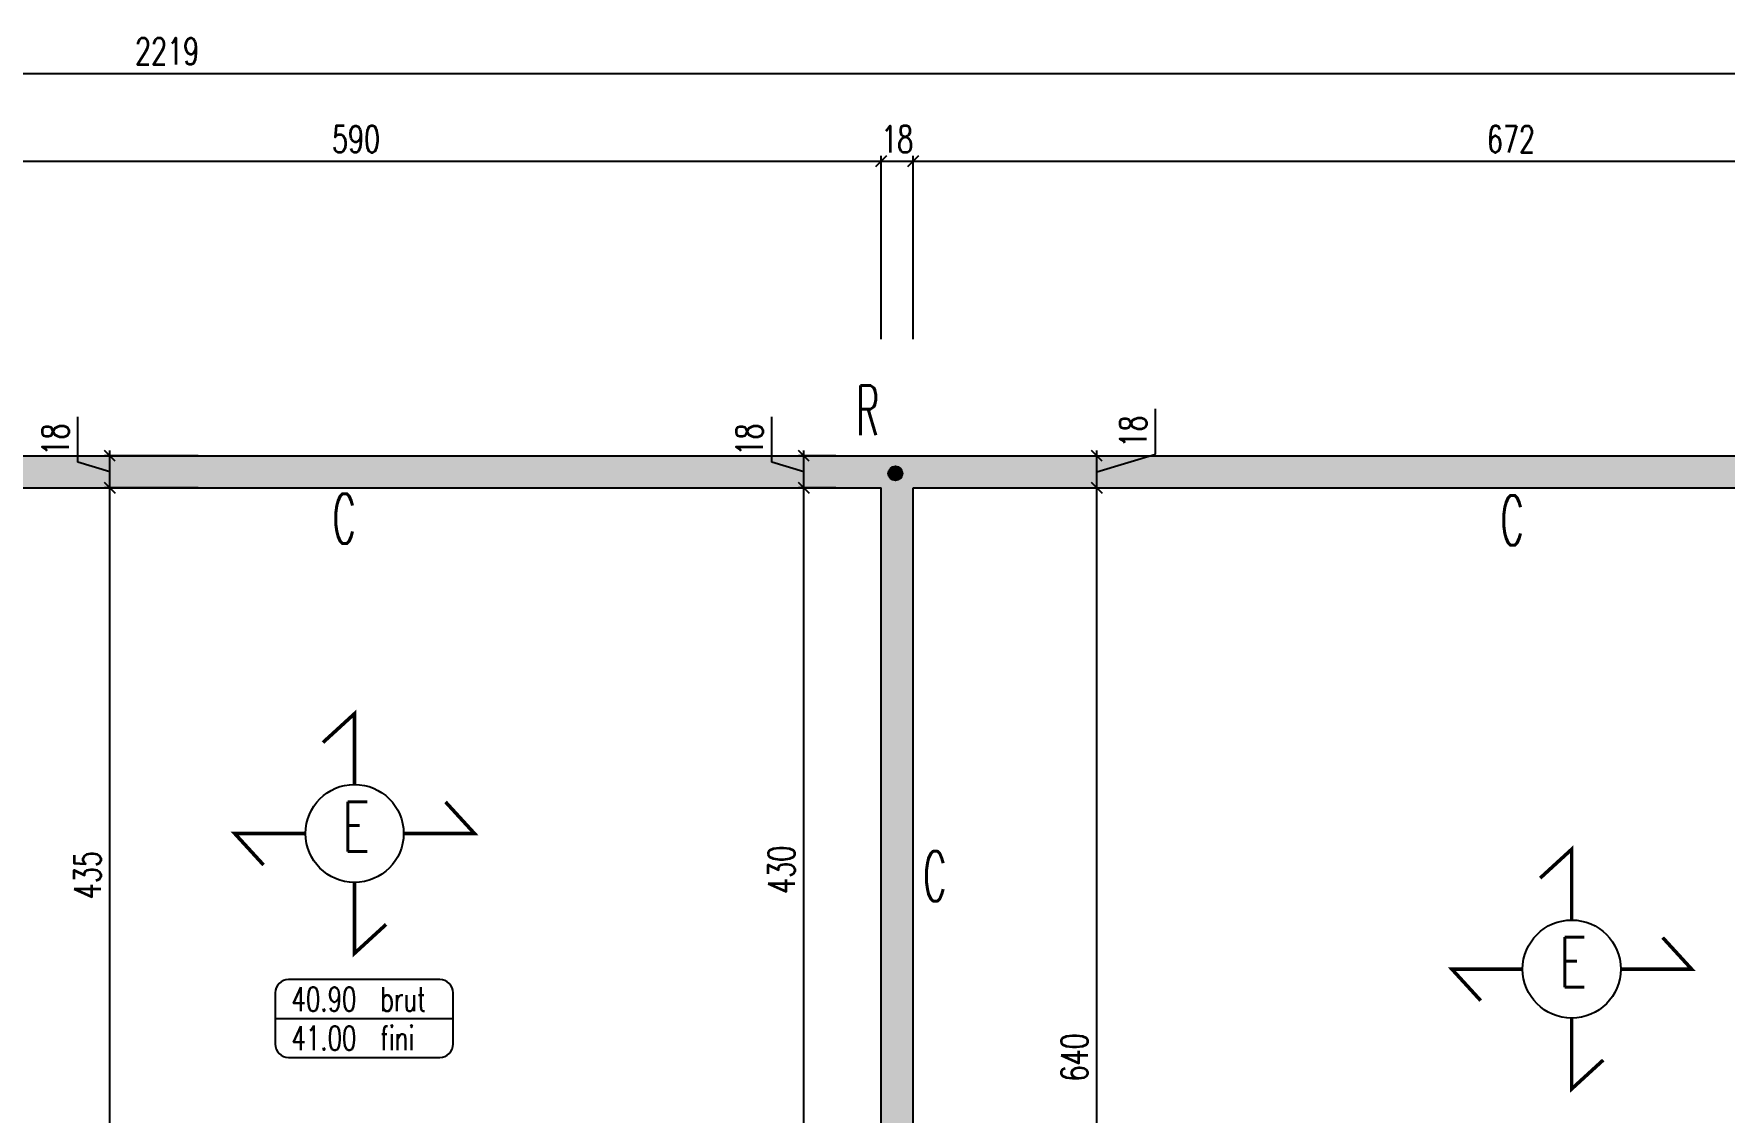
# Model space of a CAD drawing. Extents: x 308 to 437, y -199 to -146.
# Drawn here: x 421.06 to 430.57, y -170.76 to -164.7 of the extents above; entities that cross this region are included whole.
import ezdxf
from ezdxf.enums import TextEntityAlignment as Align

# ---------------------------------------------------------------- set-up
doc = ezdxf.new("R2010")
doc.units = 0
doc.header["$LTSCALE"] = 0.5
doc.header["$MEASUREMENT"] = 0
doc.linetypes.add('CACHE', pattern=[0.375, 0.25, -0.125])
doc.linetypes.add('DISCONTINU2', pattern=[0.375, 0.25, -0.125])
doc.layers.get('DEFPOINTS').update_dxf_attribs({"linetype": 'CONTINUOUS'})
for name, color, linetype in [('COTATION', 7, 'CONTINUOUS'), ('HABILLAGE', 7, 'CONTINUOUS'), ('MURS', 3, 'CONTINUOUS'), ('PLANCHER', 7, 'CONTINUOUS'), ('POCHAGE', 254, 'CONTINUOUS'), ('RAID', 1, 'CONTINUOUS'), ('RDC', 7, 'DISCONTINU2'), ('REPERE-CHAI', 4, 'CONTINUOUS'), ('REPERE-RAID', 4, 'CONTINUOUS')]:
    doc.layers.add(name, color=color, linetype=linetype)
doc.styles.add('ROMANS8', font='romans.shx', dxfattribs={"width": 0.7})
doc.styles.get("Standard").update_dxf_attribs({"font": 'txt.shx'})
doc.dimstyles.new('COT50 cm', dxfattribs={"dimtxt": 0.15, "dimasz": 0.06, "dimexe": 0.03, "dimexo": 0.1, "dimgap": 0.05, "dimtad": 1, "dimdec": 0, "dimlfac": 100, "dimzin": 0, "dimdsep": 46, "dimtxsty": 'ROMANS8', "dimblk1": 'OBLIQUE', "dimblk2": 'OBLIQUE', "dimsah": 1, "dimcen": 0.03, "dimdle": 0.03, "dimclrt": 1, "dimadec": 0, "dimazin": 0, "dimtfac": 1, "dimtdec": 0, "dimtmove": 0, "dimatfit": 3, "dimfxl": 0, "dimtolj": 1, "dimtzin": 0, "dimlwd": -1, "dimlwe": -1, "dimarcsym": 0})

# ---------------------------------------------------------------- blocks, each defined once
blk = doc.blocks.new('139')
at = {"layer": 'HABILLAGE', "color": 7}
blk.add_line((-0.665, 0), (0.665, 0), dxfattribs=at)
at = {"layer": 'HABILLAGE'}
blk.add_lwpolyline([(-0.565, -0.291), (0.565, -0.291, 0.414214), (0.665, -0.191), (0.665, 0.191, 0.414214), (0.565, 0.291), (-0.565, 0.291, 0.414214), (-0.665, 0.191), (-0.665, -0.191, 0.414214)], format="xyb", close=True, dxfattribs=at)
at = {"layer": 'HABILLAGE', "color": 1, "width": 0.7}
for s, p in [('brut', (0.121, 0.054)), ('fini', (0.121, -0.237))]:
    blk.add_text(s, height=0.18, dxfattribs=at).set_placement(p)
for tag, p in [('NIVBRUT', (-0.543, 0.054)), ('NIVFINI', (-0.543, -0.237))]:
    blk.add_attdef(tag, p, '', height=0.18, dxfattribs=at)
blk = doc.blocks.new('_Oblique')
at = {"layer": 'COTATION', "color": 0, "lineweight": -2}
blk.add_line((-0.5, -0.5), (0.5, 0.5), dxfattribs=at)
blk = doc.blocks.new('*D861')
at = {"layer": 'COTATION', "color": 0, "transparency": 16777216}
for p, q in [((419.9235, -166.4155), (419.9235, -165.3855)), ((425.8271, -166.4155), (425.8271, -165.3855)), ((419.8935, -165.4155), (425.8571, -165.4155))]:
    blk.add_line(p, q, dxfattribs=at)
at = {"layer": 'DEFPOINTS', "color": 0, "transparency": 16777216}
for p in [(425.8271, -165.4155), (419.9235, -167.0713), (425.8271, -167.0713)]:
    blk.add_point(p, dxfattribs=at)
at = {"layer": 'COTATION', "color": 0, "transparency": 16777216, "xscale": 0.06, "yscale": 0.06, "zscale": 0.06, "rotation": 180}
blk.add_blockref('_Oblique', (419.9235, -165.4155), dxfattribs=at)
at = {"layer": 'COTATION', "color": 0, "transparency": 16777216, "xscale": 0.06, "yscale": 0.06, "zscale": 0.06}
blk.add_blockref('_Oblique', (425.8271, -165.4155), dxfattribs=at)
at = {"layer": 'COTATION', "color": 1, "transparency": 16777216, "insert": (422.8753, -165.2905), "char_height": 0.15, "attachment_point": 5, "style": 'ROMANS8'}
blk.add_mtext('\\A1;590', dxfattribs=at)
blk = doc.blocks.new('*D862')
at = {"layer": 'COTATION', "color": 0, "transparency": 16777216}
for p, q in [((425.8271, -166.4155), (425.8271, -165.3855)), ((426.0068, -166.4155), (426.0068, -165.3855)), ((425.7971, -165.4155), (426.0368, -165.4155))]:
    blk.add_line(p, q, dxfattribs=at)
at = {"layer": 'DEFPOINTS', "color": 0, "transparency": 16777216}
for p in [(426.0068, -165.4155), (425.8271, -167.0713), (426.0068, -167.0713)]:
    blk.add_point(p, dxfattribs=at)
at = {"layer": 'COTATION', "color": 0, "transparency": 16777216, "xscale": 0.06, "yscale": 0.06, "zscale": 0.06, "rotation": 180}
blk.add_blockref('_Oblique', (425.8271, -165.4155), dxfattribs=at)
at = {"layer": 'COTATION', "color": 0, "transparency": 16777216, "xscale": 0.06, "yscale": 0.06, "zscale": 0.06}
blk.add_blockref('_Oblique', (426.0068, -165.4155), dxfattribs=at)
at = {"layer": 'COTATION', "color": 1, "transparency": 16777216, "insert": (425.917, -165.2905), "char_height": 0.15, "attachment_point": 5, "style": 'ROMANS8'}
blk.add_mtext('\\A1;18', dxfattribs=at)
blk = doc.blocks.new('*D863')
at = {"layer": 'COTATION', "color": 0, "transparency": 16777216}
for p, q in [((426.0068, -166.4155), (426.0068, -165.3855)), ((432.7264, -166.4155), (432.7264, -165.3855)), ((425.9768, -165.4155), (432.7564, -165.4155))]:
    blk.add_line(p, q, dxfattribs=at)
at = {"layer": 'DEFPOINTS', "color": 0, "transparency": 16777216}
for p in [(432.7264, -165.4155), (426.0068, -167.0713), (432.7264, -167.2513)]:
    blk.add_point(p, dxfattribs=at)
at = {"layer": 'COTATION', "color": 0, "transparency": 16777216, "xscale": 0.06, "yscale": 0.06, "zscale": 0.06, "rotation": 180}
blk.add_blockref('_Oblique', (426.0068, -165.4155), dxfattribs=at)
at = {"layer": 'COTATION', "color": 0, "transparency": 16777216, "xscale": 0.06, "yscale": 0.06, "zscale": 0.06}
blk.add_blockref('_Oblique', (432.7264, -165.4155), dxfattribs=at)
at = {"layer": 'COTATION', "color": 1, "transparency": 16777216, "insert": (429.3666, -165.2905), "char_height": 0.15, "attachment_point": 5, "style": 'ROMANS8'}
blk.add_mtext('\\A1;672', dxfattribs=at)
blk = doc.blocks.new('*D884')
at = {"layer": 'COTATION', "color": 0, "transparency": 16777216}
for p, q in [((410.6899, -164.9222), (432.9368, -164.9222)), ((410.7199, -164.9222), (410.7199, -164.9522)), ((432.9068, -165.9222), (432.9068, -164.8922))]:
    blk.add_line(p, q, dxfattribs=at)
at = {"layer": 'DEFPOINTS', "color": 0, "transparency": 16777216}
for p in [(410.7199, -164.8613), (432.9068, -164.9222), (432.9068, -167.0713)]:
    blk.add_point(p, dxfattribs=at)
at = {"layer": 'COTATION', "color": 0, "transparency": 16777216, "xscale": 0.06, "yscale": 0.06, "zscale": 0.06, "rotation": 180}
blk.add_blockref('_Oblique', (410.7199, -164.9222), dxfattribs=at)
at = {"layer": 'COTATION', "color": 0, "transparency": 16777216, "xscale": 0.06, "yscale": 0.06, "zscale": 0.06}
blk.add_blockref('_Oblique', (432.9068, -164.9222), dxfattribs=at)
at = {"layer": 'COTATION', "color": 1, "transparency": 16777216, "insert": (421.8134, -164.7972), "char_height": 0.15, "attachment_point": 5, "style": 'ROMANS8'}
blk.add_mtext('\\A1;2219', dxfattribs=at)
blk = doc.blocks.new('*D1248')
at = {"layer": 'COTATION', "color": 0, "transparency": 16777216}
for p, q in [((421.9882, -167.2513), (421.461, -167.2513)), ((421.491, -171.6363), (421.491, -167.2213)), ((421.8248, -171.6063), (421.461, -171.6063))]:
    blk.add_line(p, q, dxfattribs=at)
at = {"layer": 'DEFPOINTS', "color": 0, "transparency": 16777216}
for p in [(421.491, -167.2513), (422.0882, -167.2513), (421.9248, -171.6063)]:
    blk.add_point(p, dxfattribs=at)
at = {"layer": 'COTATION', "color": 0, "transparency": 16777216, "xscale": 0.06, "yscale": 0.06, "zscale": 0.06}
for p, rotation in [((421.491, -167.2513), 90), ((421.491, -171.6063), 270)]:
    blk.add_blockref('_Oblique', p, dxfattribs=dict(at, rotation=rotation))
at = {"layer": 'COTATION', "color": 1, "transparency": 16777216, "insert": (421.366, -169.4288), "char_height": 0.15, "attachment_point": 5, "rotation": 90, "style": 'ROMANS8'}
blk.add_mtext('\\A1;435', dxfattribs=at)
blk = doc.blocks.new('*D1249')
at = {"layer": 'COTATION', "color": 0, "transparency": 16777216}
for p, q in [((421.311, -167.1073), (421.311, -166.8523)), ((421.491, -167.1613), (421.311, -167.1073)), ((421.9882, -167.0713), (421.461, -167.0713)), ((421.491, -167.2813), (421.491, -167.0413)), ((421.9882, -167.2513), (421.461, -167.2513))]:
    blk.add_line(p, q, dxfattribs=at)
at = {"layer": 'DEFPOINTS', "color": 0, "transparency": 16777216}
for p in [(421.491, -167.0713), (422.0882, -167.0713), (422.0882, -167.2513)]:
    blk.add_point(p, dxfattribs=at)
at = {"layer": 'COTATION', "color": 0, "transparency": 16777216, "xscale": 0.06, "yscale": 0.06, "zscale": 0.06}
for p, rotation in [((421.491, -167.0713), 90), ((421.491, -167.2513), 270)]:
    blk.add_blockref('_Oblique', p, dxfattribs=dict(at, rotation=rotation))
at = {"layer": 'COTATION', "color": 1, "transparency": 16777216, "insert": (421.186, -166.9798), "char_height": 0.15, "attachment_point": 5, "rotation": 90, "style": 'ROMANS8'}
blk.add_mtext('\\A1;18', dxfattribs=at)
blk = doc.blocks.new('*D1264')
at = {"layer": 'COTATION', "color": 0, "transparency": 16777216}
for p, q in [((425.5723, -167.2513), (425.3619, -167.2513)), ((425.3919, -171.5763), (425.3919, -167.2213)), ((425.7269, -171.5463), (425.3619, -171.5463))]:
    blk.add_line(p, q, dxfattribs=at)
at = {"layer": 'DEFPOINTS', "color": 0, "transparency": 16777216}
for p in [(425.3919, -167.2513), (425.6723, -167.2513), (425.8269, -171.5463)]:
    blk.add_point(p, dxfattribs=at)
at = {"layer": 'COTATION', "color": 0, "transparency": 16777216, "xscale": 0.06, "yscale": 0.06, "zscale": 0.06}
for p, rotation in [((425.3919, -167.2513), 90), ((425.3919, -171.5463), 270)]:
    blk.add_blockref('_Oblique', p, dxfattribs=dict(at, rotation=rotation))
at = {"layer": 'COTATION', "color": 1, "transparency": 16777216, "insert": (425.2669, -169.3988), "char_height": 0.15, "attachment_point": 5, "rotation": 90, "style": 'ROMANS8'}
blk.add_mtext('\\A1;430', dxfattribs=at)
blk = doc.blocks.new('*D1265')
at = {"layer": 'COTATION', "color": 0, "transparency": 16777216}
for p, q in [((425.2119, -167.1073), (425.2119, -166.8523)), ((425.3919, -167.1613), (425.2119, -167.1073)), ((425.5723, -167.0713), (425.3619, -167.0713)), ((425.3919, -167.2813), (425.3919, -167.0413)), ((425.5723, -167.2513), (425.3619, -167.2513))]:
    blk.add_line(p, q, dxfattribs=at)
at = {"layer": 'DEFPOINTS', "color": 0, "transparency": 16777216}
for p in [(425.3919, -167.0713), (425.6723, -167.0713), (425.6723, -167.2513)]:
    blk.add_point(p, dxfattribs=at)
at = {"layer": 'COTATION', "color": 0, "transparency": 16777216, "xscale": 0.06, "yscale": 0.06, "zscale": 0.06}
for p, rotation in [((425.3919, -167.0713), 90), ((425.3919, -167.2513), 270)]:
    blk.add_blockref('_Oblique', p, dxfattribs=dict(at, rotation=rotation))
at = {"layer": 'COTATION', "color": 1, "transparency": 16777216, "insert": (425.0869, -166.9798), "char_height": 0.15, "attachment_point": 5, "rotation": 90, "style": 'ROMANS8'}
blk.add_mtext('\\A1;18', dxfattribs=at)
blk = doc.blocks.new('*D1273')
at = {"layer": 'COTATION', "color": 0, "transparency": 16777216}
for p, q in [((426.9979, -167.2513), (427.0687, -167.2513)), ((427.0387, -173.6863), (427.0387, -167.2213)), ((426.8351, -173.6563), (427.0687, -173.6563))]:
    blk.add_line(p, q, dxfattribs=at)
at = {"layer": 'DEFPOINTS', "color": 0, "transparency": 16777216}
for p in [(426.8979, -167.2513), (427.0387, -167.2513), (426.7351, -173.6563)]:
    blk.add_point(p, dxfattribs=at)
at = {"layer": 'COTATION', "color": 0, "transparency": 16777216, "xscale": 0.06, "yscale": 0.06, "zscale": 0.06}
for p, rotation in [((427.0387, -167.2513), 90), ((427.0387, -173.6563), 270)]:
    blk.add_blockref('_Oblique', p, dxfattribs=dict(at, rotation=rotation))
at = {"layer": 'COTATION', "color": 1, "transparency": 16777216, "insert": (426.9137, -170.4538), "char_height": 0.15, "attachment_point": 5, "rotation": 90, "style": 'ROMANS8'}
blk.add_mtext('\\A1;640', dxfattribs=at)
blk = doc.blocks.new('*D1274')
at = {"layer": 'COTATION', "color": 0, "transparency": 16777216}
for p, q in [((427.3687, -167.0623), (427.3687, -166.8073)), ((426.9979, -167.0713), (427.0687, -167.0713)), ((427.0387, -167.2813), (427.0387, -167.0413)), ((427.0387, -167.1613), (427.3687, -167.0623)), ((426.9979, -167.2513), (427.0687, -167.2513))]:
    blk.add_line(p, q, dxfattribs=at)
at = {"layer": 'DEFPOINTS', "color": 0, "transparency": 16777216}
for p in [(426.8979, -167.0713), (427.0387, -167.0713), (426.8979, -167.2513)]:
    blk.add_point(p, dxfattribs=at)
at = {"layer": 'COTATION', "color": 0, "transparency": 16777216, "xscale": 0.06, "yscale": 0.06, "zscale": 0.06}
for p, rotation in [((427.0387, -167.0713), 90), ((427.0387, -167.2513), 270)]:
    blk.add_blockref('_Oblique', p, dxfattribs=dict(at, rotation=rotation))
at = {"layer": 'COTATION', "color": 1, "transparency": 16777216, "insert": (427.2437, -166.9348), "char_height": 0.15, "attachment_point": 5, "rotation": 90, "style": 'ROMANS8'}
blk.add_mtext('\\A1;18', dxfattribs=at)
blk = doc.blocks.new('A$C6B096A38')
at = {"layer": 'POCHAGE'}
h = blk.add_hatch(dxfattribs=at)
h.set_pattern_fill('AR-SAND', color=0, scale=0.07)
h.set_pattern_definition([(37.5, (-513.79323, 160.44126), (-0.004409535, 0.134877664), [0, -0.1064, 0, -0.119, 0, -0.11375]), (7.5, (-513.79323, 160.44126), (0.12388437, 0.197550225), [0, -0.0574, 0, -0.0959, 0, -0.03675]), (327.5, (-513.87933, 160.44126), (0.21798993, 0.000396134), [0, -0.035, 0, -0.126, 0, -0.1645]), (317.5, (-513.87933, 160.44126), (0.21042886, 0.06143729), [0, -0.0175, 0, -0.0826, 0, -0.0945])])
h.paths.add_polyline_path([(79.9106, -6.81), (86.6305, -6.81), (86.6305, -13.395), (86.8107, -13.395), (86.8107, -6.63), (73.6376, -6.63), (67.2938, -6.63), (67.2938, -6.81), (70.8934, -6.81), (70.8934, -9.7193), (71.0736, -9.7193), (71.0736, -9.5593), (72.2707, -9.5593), (72.2707, -11.285), (72.4507, -11.285), (72.4507, -9.3793), (71.0737, -9.3793), (71.0734, -6.81), (73.6472, -6.81), (73.6475, -11.285), (73.8274, -11.285), (73.8274, -6.81), (79.7309, -6.81), (79.7309, -11.49), (79.9106, -11.49)])
at = {"layer": 'RDC', "linetype": 'CACHE', "lineweight": 15}
blk.add_lwpolyline([(73.8274, -6.81), (79.7309, -6.81), (79.7309, -11.49), (79.9106, -11.49), (79.9106, -6.81), (86.6305, -6.81), (86.6305, -13.395), (86.8107, -13.395), (86.8107, -6.63), (73.6376, -6.63)], dxfattribs=at)

msp = doc.modelspace()

# ---------------------------------------------------------------- hatches: boundary and pattern name
at = {"layer": 'POCHAGE'}
h = msp.add_hatch(color=256, dxfattribs=at)
h.dxf.hatch_style = 1
h.paths.add_polyline_path([(417.1697, -167.2513), (419.7435, -167.2513), (419.7435, -171.2063), (419.9235, -171.2063), (419.9235, -167.2513), (425.8271, -167.2513), (425.8269, -171.5463), (426.0066, -171.5463), (426.0068, -167.2513), (432.7268, -167.2513), (432.7265, -173.6563), (429.5974, -173.6563), (429.5974, -173.8363), (432.9065, -173.8363), (432.9068, -167.0713), (411.1397, -167.0713), (411.1397, -167.2513), (416.9894, -167.2513), (416.9897, -171.7127), (417.1697, -171.7126), (417.1697, -170.0005), (418.3669, -170.0005), (418.3669, -171.7263), (418.5469, -171.7263), (418.5469, -169.8205), (417.1697, -169.8205)])
edge = h.paths.add_edge_path(flags=16)
edge.add_arc((417.0797, -167.1698), 0.04, 0, 360)
edge = h.paths.add_edge_path(flags=16)
edge.add_arc((417.0797, -169.9105), 0.04, 0, 360)
edge = h.paths.add_edge_path(flags=16)
edge.add_arc((417.0797, -170.0605), 0.04, 0, 360)
edge = h.paths.add_edge_path(flags=16)
edge.add_arc((418.4565, -169.9105), 0.04, 0, 360)
edge = h.paths.add_edge_path(flags=16)
edge.add_arc((417.0797, -171.2605), 0.04, 0, 360)
edge = h.paths.add_edge_path(flags=16)
edge.add_arc((419.8334, -167.1693), 0.04, 0, 360)
edge = h.paths.add_edge_path(flags=16)
edge.add_arc((413.4896, -167.1621), 0.04, 0, 360)
edge = h.paths.add_edge_path(flags=16)
edge.add_arc((412.2896, -167.1613), 0.04, 0, 360)
edge = h.paths.add_edge_path(flags=16)
edge.add_arc((425.9068, -167.1706), 0.04, 0, 360)
edge = h.paths.add_edge_path(flags=16)
edge.add_arc((432.8115, -167.1712), 0.04, 0, 360)
edge = h.paths.add_edge_path(flags=16)
edge.add_arc((432.8069, -173.7363), 0.04, 0, 360)
at = {"layer": 'RAID'}
msp.add_hatch(color=256, dxfattribs=at).paths.add_polyline_path([(425.9068, -167.1306, 1), (425.9068, -167.2106, 1)])

# ---------------------------------------------------------------- linework, layer by layer
at = {"layer": 'MURS'}
for p, q in [((410.7199, -167.0713), (432.9068, -167.0713)), ((419.9235, -167.2513), (425.8271, -167.2513)), ((425.8268, -173.6563), (425.8271, -167.2513)), ((426.0065, -173.6563), (426.0068, -167.2513)), ((426.0067, -167.2513), (432.7268, -167.2513))]:
    msp.add_line(p, q, dxfattribs=at)
at = {"layer": 'PLANCHER', "color": 1, "const_width": 0.02}
for points in [[(422.8668, -168.9191), (422.8668, -168.521), (422.6896, -168.6833)], [(423.1425, -169.1947), (423.5406, -169.1947), (423.3783, -169.0175)], [(422.5911, -169.1947), (422.1931, -169.1947), (422.3554, -169.3719)], [(429.708, -169.6816), (429.708, -169.2835), (429.5308, -169.4458)], [(422.8668, -169.4704), (422.8668, -169.8685), (423.044, -169.7062)], [(429.9837, -169.9573), (430.3818, -169.9573), (430.2195, -169.7801)], [(429.4323, -169.9573), (429.0343, -169.9573), (429.1966, -170.1345)], [(429.708, -170.233), (429.708, -170.631), (429.8852, -170.4687)]]:
    msp.add_lwpolyline(points, dxfattribs=at)
at = {"layer": 'PLANCHER', "color": 1}
for centre in [(422.8668, -169.1947), (429.708, -169.9573)]:
    msp.add_circle(centre, 0.2757, dxfattribs=at)
at = {"layer": 'RAID'}
msp.add_circle((425.9068, -167.1706), 0.04, dxfattribs=at)

# ---------------------------------------------------------------- block references
at = {"layer": 'HABILLAGE', "color": 1, "xscale": 0.7521624, "yscale": 0.7521624, "zscale": 0.7521624}
msp.add_blockref('139', (422.9207, -170.2348), dxfattribs=at).add_auto_attribs({'NIVBRUT': '40.90', 'NIVFINI': '41.00'})
at = {"layer": 'RDC'}
msp.add_blockref('A$C6B096A38', (346.0959, -160.4413), dxfattribs=at)

# ---------------------------------------------------------------- texts
at = {"layer": 'PLANCHER', "color": 1, "width": 0.7}
for p in [(422.8746, -169.156), (429.7158, -169.9185)]:
    msp.add_text('E', height=0.28, dxfattribs=at).set_placement(p, align=Align.MIDDLE)
at = {"layer": 'REPERE-CHAI', "color": 4, "width": 0.519}
for p in [(422.7428, -167.5646), (429.3078, -167.574), (426.0626, -169.5748)]:
    msp.add_text('C', height=0.28, dxfattribs=at).set_placement(p)
at = {"layer": 'REPERE-RAID', "color": 4, "width": 0.519}
msp.add_text('R', height=0.28, dxfattribs=at).set_placement((425.685, -166.9561))

# ---------------------------------------------------------------- dimensions: what is measured, and where the dimension line sits
at = {"layer": 'COTATION'}
dim = msp.add_linear_dim(base=(432.9068, -164.9222), p1=(410.7199, -164.8613), p2=(432.9068, -167.0713), dimstyle='COT50 cm', dxfattribs=at)
dim.commit()
dim.dimension.update_dxf_attribs({"geometry": '*D884', "text_midpoint": (421.8134, -164.7972)})
for base, p1, p2, picture, middle in [((425.8271, -165.4155), (419.9235, -167.0713), (425.8271, -167.0713), '*D861', (422.8753, -165.2905)), ((432.7264, -165.4155), (426.0068, -167.0713), (432.7264, -167.2513), '*D863', (429.3666, -165.2905))]:
    dim = msp.add_linear_dim(base=base, p1=p1, p2=p2, dimstyle='COT50 cm', override={"dimtmove": 1}, dxfattribs=at)
    dim.commit()
    dim.dimension.update_dxf_attribs({"geometry": picture, "text_midpoint": middle})
dim = msp.add_linear_dim(base=(426.0068, -165.4155), p1=(425.8271, -167.0713), p2=(426.0068, -167.0713), dimstyle='COT50 cm', override={"dimtmove": 1}, dxfattribs=at)
dim.commit()
dim.dimension.update_dxf_attribs({"geometry": '*D862', "text_midpoint": (425.917, -165.4155), "dimtype": 160})
for base, p1, p2, picture, middle in [((427.0387, -167.0713), (426.8979, -167.2513), (426.8979, -167.0713), '*D1274', (427.2437, -167.0123)), ((421.491, -167.0713), (422.0882, -167.2513), (422.0882, -167.0713), '*D1249', (421.186, -167.0573)), ((425.3919, -167.0713), (425.6723, -167.2513), (425.6723, -167.0713), '*D1265', (425.0869, -167.0573)), ((421.491, -167.25127), (421.92476, -171.60626), (422.08824, -167.25127), '*D1248', (421.366, -169.42877)), ((425.3919, -167.25126), (425.82691, -171.54633), (425.67226, -167.25126), '*D1264', (425.2669, -169.3988)), ((427.03874, -167.25127), (426.73513, -173.65626), (426.89786, -167.25127), '*D1273', (426.91374, -170.45377))]:
    dim = msp.add_linear_dim(base=base, p1=p1, p2=p2, angle=90, dimstyle='COT50 cm', override={"dimtmove": 1}, dxfattribs=at)
    dim.commit()
    dim.dimension.update_dxf_attribs({"geometry": picture, "text_midpoint": middle})

doc.saveas('drawing.dxf')
